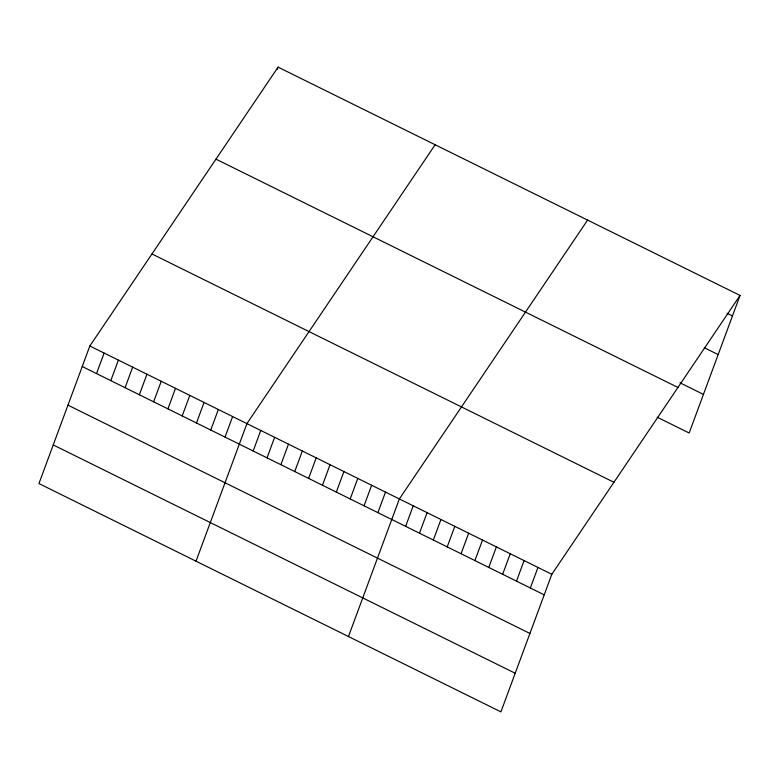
<?xml version="1.0" encoding="UTF-8"?>
<svg xmlns="http://www.w3.org/2000/svg" width="779" height="779" viewBox="0 0 779 779"><rect width="100%" height="100%" fill="white"/><g stroke="black" fill="none" stroke-linecap="round" stroke-linejoin="round"><path stroke-width="1.17" d="M89.838 345.993L38.95 483.564L500.916 711.87L551.814 574.298L740.05 295.436L278.084 67.13L89.838 345.993L551.814 574.298M96.528 373.579L104.123 353.053M110.803 380.639L118.398 360.102M125.078 387.699L132.673 367.162M139.363 394.758L146.958 374.222M153.638 401.808L161.234 381.272M277.236 69.409L278.084 67.13M167.923 408.868L175.518 388.332M182.198 415.928L189.794 395.391M196.474 422.978L204.069 402.451M210.758 430.037L218.354 409.501M225.034 437.097L232.629 416.561M196.016 561.192L246.914 423.62L435.149 144.748M253.175 451.002L260.77 430.466M267.031 457.848L274.627 437.311M280.888 464.703L288.483 444.166M294.754 471.548L302.349 451.012M308.611 478.394L316.206 457.867M322.467 485.249L330.062 464.712M336.324 492.094L343.928 471.558M350.19 498.95L357.785 478.413M364.046 505.795L371.641 485.259M377.903 512.64L385.498 492.104M348.466 636.531L399.364 498.959L587.6 220.097M405.625 526.341L413.221 505.805M419.482 533.196L427.077 512.66M433.338 540.042L440.933 519.505M447.204 546.887L454.8 526.351M461.061 553.742L468.656 533.206M474.917 560.588L482.513 540.051M488.774 567.433L496.369 546.907M502.64 574.289L510.235 553.752M516.496 581.134L524.092 560.598M530.353 587.989L537.948 567.453M740.05 295.436L689.162 433.007L657.174 417.203M727.119 313.333L732.455 315.972M704.304 347.746L718.17 354.591M679.989 382.791L703.447 394.388M215.958 159.15L677.934 387.455M151.963 253.964L613.93 482.269M82.243 366.529L544.209 594.835M67.958 405.148L529.924 633.454M53.235 444.945L515.211 673.251"/></g></svg>
